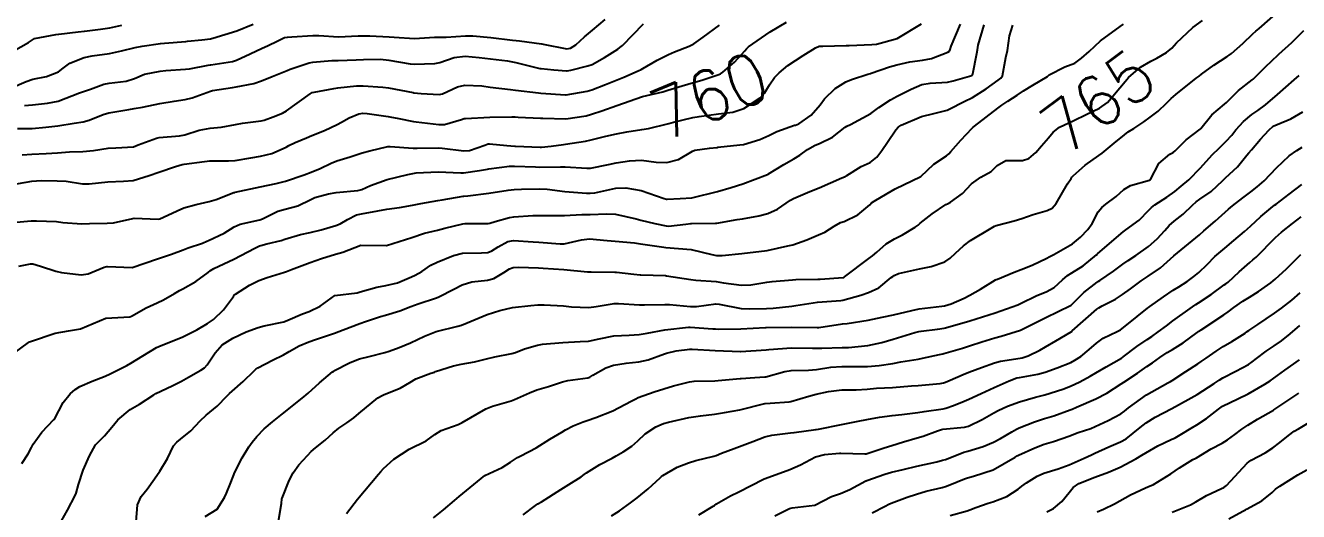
# Model space of a CAD drawing. Header units: metres. Extents: x 318500 to 325275, y 7408834 to 7428799.
# Drawn here: x 322921.5 to 323021.7, y 7421558.9 to 7421597.1 of the extents above; entities that cross this region are included whole.
import ezdxf
from ezdxf.enums import TextEntityAlignment as Align

# ---------------------------------------------------------------- set-up
doc = ezdxf.new("R2010")
doc.units = ezdxf.units.M
doc.header["$MEASUREMENT"] = 0
for name, color, linetype in [('Cotas', 45, 'Continuous'), ('Curvas de Nivel 1m', 11, 'Continuous'), ('Curvas de Nivel 5m', 15, 'Continuous'), ('Vias Primárias', 230, 'Continuous')]:
    doc.layers.add(name, color=color, linetype=linetype)
doc.styles.add('Style-STANDARD', font='STANDARD.shx')

msp = doc.modelspace()

# ---------------------------------------------------------------- linework, layer by layer
at = {"layer": 'Curvas de Nivel 1m', "flags": 128}
for points, elevation in [([(322935.61, 7421558.47), (322936.56, 7421559.04), (322937.15, 7421559.97), (322937.29, 7421560.31), (322937.64, 7421561.15), (322937.97, 7421561.97), (322938.53, 7421563.1), (322939.05, 7421563.95), (322939.31, 7421564.32), (322939.69, 7421564.77), (322940.27, 7421565.37), (322940.92, 7421565.92), (322941.72, 7421566.55), (322943.38, 7421567.9), (322943.58, 7421568.05), (322943.73, 7421568.19), (322944.62, 7421569.01), (322945.65, 7421569.86), (322945.72, 7421569.9), (322945.76, 7421569.93), (322947.03, 7421570.59), (322947.78, 7421570.88), (322948.53, 7421571.07), (322949.78, 7421571.39), (322950.1, 7421571.49), (322950.91, 7421571.79), (322951.79, 7421572.15), (322952.9, 7421572.67), (322953.8, 7421573.04), (322955.52, 7421573.45), (322955.81, 7421573.53), (322956.26, 7421573.72), (322957.82, 7421574.37), (322958.83, 7421574.69), (322959.83, 7421574.92), (322961.26, 7421575.09), (322961.83, 7421575.14), (322962.32, 7421575.15), (322963.83, 7421575.05), (322964.47, 7421574.97), (322965.83, 7421574.92), (322966.42, 7421575), (322967.83, 7421575.23), (322968.17, 7421575.23), (322969.83, 7421575.14), (322970.23, 7421575.14), (322971.83, 7421575.17), (322972.19, 7421575.16), (322973.83, 7421575), (322974.31, 7421575), (322975.84, 7421575.21), (322976.09, 7421575.2), (322977.83, 7421574.86), (322978.45, 7421574.81), (322979.83, 7421574.85), (322980.36, 7421574.88), (322981.83, 7421575.04), (322982.13, 7421575.08), (322983.84, 7421575.36), (322985.69, 7421575.48), (322985.84, 7421575.5), (322987.26, 7421575.9), (322987.85, 7421576.11), (322988.67, 7421576.48), (322989.65, 7421577.28), (322989.77, 7421577.38), (322989.87, 7421577.45), (322990.21, 7421577.61), (322991.88, 7421577.97), (322992.79, 7421578.15), (322993.88, 7421578.51), (322994.3, 7421578.8), (322994.72, 7421579.21), (322995.33, 7421579.77), (322995.9, 7421580.2), (322997.51, 7421581.18), (322997.78, 7421581.32), (322997.92, 7421581.37), (322999.33, 7421581.75), (322999.93, 7421581.94), (323000.82, 7421582.24), (323001.94, 7421582.57), (323002.31, 7421582.75), (323002.64, 7421583.11), (323003.54, 7421584.67), (323003.81, 7421585.09), (323003.87, 7421585.19), (323003.97, 7421585.3), (323004.93, 7421586.14), (323006, 7421586.89), (323006.25, 7421587.07), (323007.2, 7421587.86), (323008.02, 7421588.53), (323008.31, 7421588.75), (323008.75, 7421589.03), (323009.53, 7421589.53), (323010.04, 7421589.9), (323010.67, 7421590.38), (323011.32, 7421591), (323011.69, 7421591.37), (323012.07, 7421591.69), (323013.66, 7421592.97), (323013.89, 7421593.15), (323014.09, 7421593.3), (323015.04, 7421594), (323016.11, 7421594.68), (323016.26, 7421594.78), (323016.45, 7421594.93), (323017.34, 7421595.7), (323018.13, 7421596.47), (323018.36, 7421596.68), (323018.61, 7421596.9), (323020.15, 7421598.24)], 766), ([(322920.09, 7421594.86), (322921.7, 7421595.79), (322922.1, 7421596.04), (322922.19, 7421596.09), (322922.61, 7421596.17), (322923.85, 7421596.41), (322924.1, 7421596.45), (322925.63, 7421596.62), (322926.11, 7421596.68), (322927.39, 7421596.83), (322928.11, 7421596.95), (322929.06, 7421597.15)], 754), ([(322920.33, 7421584.58), (322921.96, 7421584.86), (322922.7, 7421584.92), (322923.96, 7421584.9), (322924.68, 7421584.86), (322925.96, 7421584.67), (322926.49, 7421584.66), (322927.96, 7421584.83), (322929.19, 7421584.86), (322929.96, 7421584.93), (322931.21, 7421585.31), (322931.97, 7421585.57), (322933.29, 7421586.03), (322933.8, 7421586.19), (322933.97, 7421586.22), (322935.56, 7421586.42), (322935.98, 7421586.48), (322937.47, 7421586.48), (322937.98, 7421586.5), (322939.23, 7421586.71), (322939.98, 7421586.84), (322940.88, 7421587.04), (322941.99, 7421587.55), (322942.22, 7421587.69), (322942.7, 7421587.91), (322943.61, 7421588.29), (322944.01, 7421588.46), (322945.03, 7421588.86), (322946.02, 7421589.34), (322946.36, 7421589.52), (322946.96, 7421589.85), (322947.71, 7421590.17), (322948.03, 7421590.22), (322948.39, 7421590.19), (322950.03, 7421589.96), (322950.16, 7421589.94), (322950.86, 7421589.8), (322952.03, 7421589.58), (322952.25, 7421589.55), (322954.02, 7421589.32), (322954.46, 7421589.32), (322955.82, 7421589.73), (322956.03, 7421589.8), (322956.11, 7421589.81), (322958.03, 7421589.9), (322959.78, 7421589.94), (322960.03, 7421589.93), (322960.27, 7421589.91), (322962.03, 7421589.84), (322962.21, 7421589.83), (322964.03, 7421589.78), (322965.62, 7421590.02), (322966.04, 7421590.15), (322966.87, 7421590.41), (322968.04, 7421590.82), (322970.05, 7421591.54), (322971.67, 7421591.91), (322972.06, 7421592.03), (322973.19, 7421592.38), (322974.07, 7421592.64), (322974.73, 7421592.82), (322976.08, 7421593.27), (322976.2, 7421593.33), (322976.38, 7421593.46), (322977.31, 7421594.23), (322978.11, 7421595.13), (322978.25, 7421595.3), (322978.4, 7421595.44), (322980.12, 7421596.62), (322981.41, 7421597.39)], 759), ([(322920.61, 7421571.36), (322921.71, 7421572.18), (322921.79, 7421572.22), (322921.86, 7421572.25), (322923.8, 7421572.92), (322924.86, 7421573.08), (322925.8, 7421573.26), (322927.81, 7421574.1), (322929.68, 7421574.2), (322929.81, 7421574.24), (322930.98, 7421574.9), (322931.83, 7421575.29), (322932.35, 7421575.53), (322933.2, 7421576.03), (322933.6, 7421576.27), (322933.85, 7421576.4), (322934.89, 7421576.97), (322935.87, 7421577.69), (322936.03, 7421577.83), (322936.3, 7421577.99), (322937.88, 7421578.73), (322939.54, 7421579.6), (322939.89, 7421579.78), (322940.01, 7421579.82), (322940.48, 7421579.93), (322941.6, 7421580.21), (322941.9, 7421580.3), (322943.14, 7421580.67), (322943.9, 7421580.82), (322944.75, 7421581.04), (322945.91, 7421581.39), (322946.25, 7421581.52), (322946.83, 7421581.85), (322947.55, 7421582.22), (322947.93, 7421582.31), (322949.21, 7421582.54), (322949.93, 7421582.67), (322950.92, 7421582.81), (322951.94, 7421582.99), (322952.6, 7421583.12), (322953.94, 7421583.35), (322954.29, 7421583.41), (322955.95, 7421583.69), (322955.99, 7421583.69), (322956.3, 7421583.72), (322957.95, 7421583.93), (322959.47, 7421584.17), (322959.96, 7421584.22), (322960.52, 7421584.24), (322961.96, 7421584.26), (322962.55, 7421584.23), (322963.95, 7421584.07), (322965.64, 7421583.92), (322965.95, 7421583.92), (322966.32, 7421583.96), (322967.96, 7421584.31), (322968.76, 7421584.36), (322969.96, 7421584.13), (322971.76, 7421583.52), (322971.95, 7421583.46), (322972.01, 7421583.46), (322973.02, 7421583.5), (322973.95, 7421583.56), (322974.04, 7421583.58), (322975.96, 7421584.07), (322977.03, 7421584.37), (322977.96, 7421584.66), (322979.91, 7421585.41), (322979.95, 7421585.43), (322979.97, 7421585.44), (322981.2, 7421586.18), (322981.99, 7421586.63), (322982.45, 7421586.91), (322983.05, 7421587.37), (322983.65, 7421587.71), (322984.01, 7421587.85), (322985.03, 7421588.33), (322986.03, 7421589.12), (322986.15, 7421589.21), (322986.45, 7421589.32), (322988.04, 7421590.21), (322988.66, 7421590.67), (322989.6, 7421591.28), (322989.89, 7421591.44), (322990.05, 7421591.54), (322991.21, 7421592.12), (322992.07, 7421592.48), (322992.72, 7421592.59), (322994.07, 7421592.67), (322994.53, 7421592.77), (322996, 7421593.2), (322996.05, 7421593.23), (322996.08, 7421593.32), (322996.39, 7421594.91), (322996.43, 7421595.2), (322996.49, 7421595.57), (322996.96, 7421597.19)], 762), ([(322920.84, 7421589.03), (322922.01, 7421589.03), (322923.07, 7421589.11), (322924.01, 7421589.23), (322925.31, 7421589.43), (322926.02, 7421589.54), (322926.48, 7421589.67), (322927.58, 7421590.11), (322928.03, 7421590.24), (322929.61, 7421590.51), (322930.04, 7421590.58), (322930.68, 7421590.71), (322932.04, 7421590.99), (322933.19, 7421591.18), (322934.04, 7421591.3), (322934.61, 7421591.44), (322936.05, 7421591.96), (322936.19, 7421592), (322937.78, 7421592.25), (322938.05, 7421592.29), (322939.45, 7421592.56), (322940.06, 7421592.77), (322940.89, 7421593.11), (322942.07, 7421593.58), (322942.31, 7421593.68), (322942.94, 7421593.91), (322943.8, 7421594.18), (322944.09, 7421594.24), (322945.59, 7421594.37), (322946.09, 7421594.37), (322947.51, 7421594.43), (322948.09, 7421594.46), (322949.43, 7421594.47), (322950.09, 7421594.41), (322951.76, 7421594.11), (322952.08, 7421594.08), (322953.72, 7421594.13), (322954.09, 7421594.21), (322955.23, 7421594.61), (322956.09, 7421594.7), (322957.2, 7421594.61), (322958.09, 7421594.5), (322959.43, 7421594.35), (322960.09, 7421594.22), (322961.98, 7421593.75), (322962.08, 7421593.73), (322963.08, 7421593.64), (322964.08, 7421593.55), (322964.14, 7421593.56), (322964.41, 7421593.62), (322965.75, 7421593.94), (322966.09, 7421594.06), (322967.08, 7421594.6), (322968.11, 7421595.26), (322968.28, 7421595.39), (322968.48, 7421595.56), (322970.13, 7421597.27)], 757), ([(322920.96, 7421578.19), (322921.87, 7421578.37), (322922.06, 7421578.36), (322922.65, 7421578.17), (322923.86, 7421577.78), (322924.32, 7421577.69), (322925.86, 7421577.51), (322926.4, 7421577.58), (322927.68, 7421578.1), (322927.87, 7421578.16), (322927.94, 7421578.16), (322929.87, 7421578.07), (322931.88, 7421578.75), (322932.97, 7421579.12), (322933.88, 7421579.46), (322934.28, 7421579.62), (322935.4, 7421580), (322935.76, 7421580.14), (322935.89, 7421580.19), (322937.11, 7421580.77), (322937.91, 7421581.27), (322938.39, 7421581.49), (322939.92, 7421581.82), (322940.01, 7421581.85), (322940.2, 7421581.94), (322941.35, 7421582.51), (322941.93, 7421582.67), (322942.93, 7421582.92), (322943.94, 7421583.43), (322944.25, 7421583.58), (322945.34, 7421583.87), (322945.95, 7421583.97), (322947.65, 7421584.15), (322947.95, 7421584.22), (322948.64, 7421584.52), (322949.96, 7421585.01), (322951.58, 7421585.4), (322951.97, 7421585.48), (322952.23, 7421585.52), (322953.97, 7421585.62), (322955.76, 7421585.52), (322955.97, 7421585.53), (322957.22, 7421585.71), (322957.86, 7421585.81), (322957.97, 7421585.83), (322959.6, 7421586.06), (322959.98, 7421586.06), (322961.64, 7421585.99), (322961.98, 7421585.98), (322963.6, 7421586.01), (322963.98, 7421586), (322965.69, 7421585.89), (322965.97, 7421585.9), (322967.38, 7421586.18), (322967.98, 7421586.31), (322969.05, 7421586.48), (322969.98, 7421586.52), (322971.14, 7421586.37), (322971.98, 7421586.33), (322972.9, 7421586.59), (322974, 7421587.24), (322974.17, 7421587.31), (322975.33, 7421587.47), (322975.93, 7421587.53), (322976, 7421587.54), (322977.72, 7421587.73), (322978.01, 7421587.77), (322979.29, 7421588.14), (322980.02, 7421588.48), (322980.63, 7421588.79), (322982.03, 7421589.27), (322982.11, 7421589.29), (322982.37, 7421589.38), (322983.34, 7421590.07), (322984.05, 7421590.89), (322984.39, 7421591.35), (322985.23, 7421592.17), (322986.07, 7421592.68), (322986.53, 7421592.87), (322987.8, 7421593.3), (322988.02, 7421593.36), (322988.08, 7421593.38), (322989.5, 7421593.88), (322990.09, 7421594.03), (322991.1, 7421594.26), (322992.1, 7421594.41), (322992.82, 7421594.52), (322994.11, 7421595.02), (322994.23, 7421595.11), (322994.29, 7421595.23), (322994.38, 7421595.5), (322995.09, 7421597.22)], 761), ([(322921.19, 7421562.65), (322921.67, 7421563.4), (322921.94, 7421563.91), (322922.08, 7421564.17), (322922.75, 7421565.11), (322923.71, 7421566.1), (322923.73, 7421566.12), (322923.75, 7421566.15), (322924.43, 7421567.44), (322924.99, 7421568.14), (322925.39, 7421568.48), (322925.74, 7421568.7), (322926.72, 7421569.14), (322927.75, 7421569.53), (322928.14, 7421569.71), (322928.87, 7421570.08), (322929.46, 7421570.37), (322929.77, 7421570.54), (322930.72, 7421571.12), (322931.79, 7421571.77), (322931.97, 7421571.86), (322932.43, 7421572.04), (322933.8, 7421572.6), (322934.97, 7421573.17), (322935.81, 7421573.66), (322936.29, 7421573.99), (322937.07, 7421574.74), (322937.84, 7421575.79), (322937.91, 7421575.89), (322938, 7421575.97), (322939.11, 7421576.69), (322939.86, 7421577.06), (322940.5, 7421577.29), (322941.87, 7421577.7), (322942.03, 7421577.75), (322942.43, 7421577.91), (322943.88, 7421578.46), (322944.79, 7421578.79), (322945.88, 7421579.12), (322946.46, 7421579.28), (322947.89, 7421579.84), (322949.89, 7421579.81), (322951.39, 7421580.29), (322951.9, 7421580.45), (322952.9, 7421580.77), (322953.91, 7421581.02), (322954.5, 7421581.16), (322955.92, 7421581.52), (322956.1, 7421581.55), (322957.92, 7421581.55), (322958.05, 7421581.57), (322958.47, 7421581.69), (322959.6, 7421582.01), (322959.93, 7421582.07), (322961.42, 7421582.17), (322961.93, 7421582.18), (322963.39, 7421582.17), (322963.93, 7421582.16), (322965.29, 7421582.24), (322965.93, 7421582.26), (322967.22, 7421582.29), (322967.93, 7421582.27), (322969.57, 7421581.9), (322969.92, 7421581.8), (322971.02, 7421581.53), (322971.92, 7421581.35), (322972.1, 7421581.34), (322973.47, 7421581.5), (322973.87, 7421581.55), (322973.92, 7421581.55), (322975.82, 7421581.56), (322975.92, 7421581.57), (322977.52, 7421581.85), (322977.93, 7421581.92), (322979.21, 7421582.14), (322979.93, 7421582.33), (322980.68, 7421582.66), (322981.71, 7421583.38), (322981.95, 7421583.52), (322983.25, 7421584.07), (322983.96, 7421584.36), (322985.77, 7421585.14), (322985.97, 7421585.22), (322986.15, 7421585.33), (322987.27, 7421586.02), (322987.99, 7421586.35), (322988.52, 7421586.77), (322988.92, 7421587.29), (322989.36, 7421587.93), (322990.02, 7421588.92), (322990.19, 7421589.12), (322990.44, 7421589.27), (322992.04, 7421589.95), (322992.99, 7421590.19), (322994.04, 7421590.46), (322995.54, 7421591.21), (322995.88, 7421591.37), (322996.05, 7421591.46), (322997.12, 7421592.13), (322998.07, 7421592.82), (322998.27, 7421592.97), (322998.4, 7421593.17), (322998.67, 7421594.6), (322998.8, 7421595.16), (322998.97, 7421596.31), (322999.23, 7421597.16)], 763), ([(322921.22, 7421586.95), (322921.98, 7421587), (322923.1, 7421587.05), (322923.98, 7421587.11), (322924.95, 7421587.19), (322925.99, 7421587.22), (322926.82, 7421587.28), (322927.99, 7421587.47), (322928.58, 7421587.5), (322929.99, 7421587.58), (322930.35, 7421587.72), (322931.22, 7421588.06), (322931.8, 7421588.25), (322932, 7421588.3), (322933.59, 7421588.44), (322934.01, 7421588.52), (322935.14, 7421588.88), (322936.02, 7421589.05), (322936.88, 7421589.12), (322938.02, 7421589.33), (322938.55, 7421589.44), (322940.03, 7421589.62), (322940.28, 7421589.68), (322940.97, 7421589.93), (322941.72, 7421590.23), (322942.03, 7421590.41), (322943.89, 7421591.74), (322944.05, 7421591.84), (322944.2, 7421591.89), (322945.75, 7421592.17), (322946.06, 7421592.22), (322947.53, 7421592.37), (322948.06, 7421592.38), (322949.6, 7421592.28), (322950.06, 7421592.22), (322951.99, 7421591.84), (322952.05, 7421591.83), (322952.63, 7421591.77), (322954.05, 7421591.7), (322954.32, 7421591.76), (322955.5, 7421592.3), (322956.06, 7421592.44), (322957.4, 7421592.37), (322958.06, 7421592.27), (322959.66, 7421592.08), (322960.06, 7421592.04), (322961.88, 7421591.82), (322962.05, 7421591.81), (322964.01, 7421591.66), (322964.05, 7421591.66), (322965.7, 7421591.96), (322966.06, 7421592.06), (322967.16, 7421592.49), (322968.07, 7421592.84), (322968.59, 7421593.05), (322969.73, 7421593.55), (322969.95, 7421593.67), (322970.08, 7421593.75), (322971.21, 7421594.41), (322972.1, 7421594.84), (322972.58, 7421595.04), (322973.74, 7421595.5), (322974.11, 7421595.69), (322974.84, 7421596.2), (322976.13, 7421597.16)], 758), ([(322921.39, 7421590.83), (322922.03, 7421590.88), (322923.2, 7421591), (322924.04, 7421591.17), (322925.73, 7421591.82), (322926.05, 7421591.94), (322926.58, 7421592.12), (322927.65, 7421592.51), (322928.06, 7421592.58), (322929.41, 7421592.74), (322930.06, 7421592.96), (322930.85, 7421593.29), (322932.07, 7421593.54), (322932.53, 7421593.59), (322934.07, 7421593.68), (322934.38, 7421593.72), (322935.86, 7421594), (322936.05, 7421594.04), (322936.08, 7421594.04), (322937.77, 7421594.29), (322938.09, 7421594.39), (322939.16, 7421594.89), (322940.1, 7421595.33), (322940.52, 7421595.52), (322941.34, 7421595.93), (322941.87, 7421596.17), (322942.11, 7421596.22), (322942.44, 7421596.24), (322944.11, 7421596.35), (322944.57, 7421596.34), (322946.11, 7421596.24), (322947.66, 7421596.3), (322948.11, 7421596.32), (322948.58, 7421596.3), (322950.11, 7421596.23), (322950.51, 7421596.2), (322952.11, 7421596.09), (322953.67, 7421596.2), (322954.11, 7421596.22), (322954.59, 7421596.22), (322956.12, 7421596.3), (322956.69, 7421596.3), (322958.11, 7421596.17), (322959.83, 7421595.96), (322960.11, 7421595.94), (322960.37, 7421595.93), (322962.11, 7421595.68), (322962.13, 7421595.67), (322962.24, 7421595.65), (322964.11, 7421595.3), (322964.39, 7421595.34), (322964.82, 7421595.61), (322965.49, 7421596.23), (322966.12, 7421596.75), (322967.11, 7421597.59)], 756), ([(322924.3, 7421558.14), (322924.78, 7421558.97), (322925.38, 7421560.13), (322925.45, 7421560.32), (322925.64, 7421561), (322926.02, 7421562.12), (322926.52, 7421563.26), (322926.99, 7421564.11), (322927.32, 7421564.47), (322927.69, 7421564.82), (322928.28, 7421565.51), (322928.74, 7421566.08), (322929.72, 7421566.9), (322930.46, 7421567.32), (322931.57, 7421568.05), (322931.67, 7421568.11), (322931.73, 7421568.15), (322933.01, 7421568.76), (322933.75, 7421569.13), (322934.31, 7421569.45), (322935.29, 7421570), (322935.57, 7421570.19), (322935.77, 7421570.42), (322936.41, 7421571.36), (322936.97, 7421571.98), (322937.8, 7421572.52), (322938.86, 7421573.01), (322939.8, 7421573.36), (322940.26, 7421573.49), (322941.81, 7421573.81), (322942.12, 7421573.92), (322943.28, 7421574.43), (322943.82, 7421574.6), (322944.68, 7421575.03), (322945.84, 7421575.86), (322947.6, 7421576.08), (322947.84, 7421576.15), (322949.13, 7421576.54), (322949.85, 7421576.65), (322950.77, 7421576.88), (322951.86, 7421577.33), (322952.17, 7421577.47), (322952.69, 7421577.77), (322953.39, 7421578.25), (322953.88, 7421578.5), (322955.17, 7421579.03), (322955.88, 7421579.2), (322957.39, 7421579.22), (322957.89, 7421579.26), (322958.2, 7421579.38), (322958.7, 7421579.69), (322959.46, 7421580.12), (322959.9, 7421580.2), (322961.46, 7421580.09), (322961.9, 7421580.06), (322963.59, 7421579.93), (322963.89, 7421579.95), (322965.25, 7421580.26), (322965.9, 7421580.32), (322967.29, 7421580.19), (322967.9, 7421580.14), (322969.43, 7421580.02), (322969.9, 7421579.95), (322971.74, 7421579.68), (322971.89, 7421579.66), (322973.89, 7421579.49), (322975.52, 7421579.09), (322975.89, 7421579.03), (322976.33, 7421579.01), (322977.89, 7421579.17), (322979.89, 7421579.41), (322981.51, 7421579.77), (322981.9, 7421579.86), (322983.01, 7421580.26), (322983.91, 7421580.66), (322984.41, 7421580.86), (322985.15, 7421581.34), (322985.64, 7421581.61), (322985.93, 7421581.71), (322987.03, 7421582.21), (322987.95, 7421583.01), (322988.09, 7421583.16), (322988.31, 7421583.3), (322989.33, 7421583.91), (322989.96, 7421584.28), (322991.97, 7421585.25), (322993.01, 7421586.21), (322993.99, 7421586.87), (322994.18, 7421587.03), (322994.35, 7421587.22), (322995.13, 7421588.09), (322996.03, 7421589.04), (322996.11, 7421589.12), (322996.21, 7421589.2), (322998.04, 7421590.61), (322998.36, 7421590.85), (322998.82, 7421591.16), (322999.57, 7421591.64), (323000.06, 7421591.98), (323000.79, 7421592.42), (323001.95, 7421593.12), (323002.02, 7421593.18), (323002.08, 7421593.25), (323003.33, 7421593.86), (323004.1, 7421594.17), (323004.64, 7421594.55), (323005.24, 7421595.08), (323005.68, 7421595.51), (323006.12, 7421595.93), (323007.67, 7421597.05), (323007.95, 7421597.22)], 764), ([(322941.4, 7421558.11), (322941.62, 7421559.51), (322941.67, 7421559.87), (322941.68, 7421559.91), (322942.23, 7421561.32), (322942.54, 7421561.9), (322943.01, 7421562.54), (322943.67, 7421563.28), (322943.98, 7421563.59), (322944.32, 7421563.88), (322945.07, 7421564.49), (322945.7, 7421565.05), (322946.14, 7421565.42), (322946.78, 7421565.85), (322947.32, 7421566.24), (322947.72, 7421566.58), (322949.23, 7421567.82), (322949.55, 7421568), (322949.73, 7421568.07), (322950.97, 7421568.57), (322951.75, 7421569.03), (322952.22, 7421569.31), (322953.39, 7421569.76), (322953.67, 7421569.85), (322953.76, 7421569.88), (322955.17, 7421570.33), (322955.77, 7421570.46), (322956.84, 7421570.64), (322957.78, 7421570.89), (322958.44, 7421571.04), (322959.78, 7421571.3), (322960.07, 7421571.39), (322960.76, 7421571.67), (322961.79, 7421571.97), (322962.19, 7421572.04), (322963.8, 7421572.17), (322965.16, 7421572.24), (322965.8, 7421572.28), (322966.66, 7421572.45), (322967.8, 7421572.7), (322969.01, 7421572.76), (322969.8, 7421572.81), (322970.42, 7421572.91), (322971.81, 7421573.16), (322973.69, 7421573.37), (322973.81, 7421573.37), (322975.6, 7421573.25), (322975.81, 7421573.24), (322976.03, 7421573.23), (322977.81, 7421573.24), (322979.75, 7421573.35), (322979.81, 7421573.35), (322981.81, 7421573.38), (322983.81, 7421573.35), (322983.94, 7421573.36), (322985.81, 7421573.63), (322986.17, 7421573.67), (322987.82, 7421573.92), (322988.94, 7421574.17), (322989.83, 7421574.36), (322991.27, 7421574.7), (322991.84, 7421574.81), (322993.64, 7421575.02), (322993.84, 7421575.05), (322994.38, 7421575.21), (322995.4, 7421575.65), (322995.85, 7421575.89), (322996.67, 7421576.37), (322997.87, 7421577.11), (322997.91, 7421577.13), (322998.02, 7421577.17), (322999.33, 7421577.7), (322999.88, 7421577.91), (323000.75, 7421578.27), (323001.9, 7421578.82), (323002.09, 7421578.92), (323002.46, 7421579.11), (323003.91, 7421579.93), (323004.54, 7421580.46), (323005.13, 7421581.08), (323005.46, 7421581.54), (323005.94, 7421582.45), (323006.22, 7421582.79), (323006.54, 7421583.06), (323007.35, 7421583.66), (323007.97, 7421584.21), (323008.48, 7421584.52), (323009.98, 7421584.95), (323010.02, 7421584.97), (323010.06, 7421585.01), (323010.73, 7421586.27), (323011.58, 7421586.99), (323011.85, 7421587.14), (323012, 7421587.27), (323012.87, 7421588.13), (323013.98, 7421588.96), (323014.01, 7421588.98), (323014.03, 7421589.01), (323014.9, 7421590.1), (323015.9, 7421590.93), (323016.06, 7421591.07), (323017, 7421592), (323018.08, 7421592.86), (323018.14, 7421592.91), (323019.11, 7421593.88), (323020.11, 7421594.82), (323020.14, 7421594.85), (323020.18, 7421594.88), (323021.2, 7421595.79), (323022.14, 7421596.73)], 767), ([(322946.74, 7421558.72), (322947.63, 7421559.83), (322949.28, 7421561.82), (322949.45, 7421562.02), (322949.66, 7421562.26), (322950.49, 7421562.98), (322951.68, 7421563.78), (322953.02, 7421564.44), (322953.7, 7421564.94), (322954.2, 7421565.25), (322955.54, 7421565.73), (322955.71, 7421565.79), (322955.86, 7421565.87), (322957.72, 7421566.94), (322958.25, 7421567.17), (322959.73, 7421567.58), (322959.98, 7421567.68), (322961.17, 7421568.22), (322961.74, 7421568.44), (322962.67, 7421568.72), (322963.75, 7421569.08), (322964.18, 7421569.19), (322965.76, 7421569.39), (322965.92, 7421569.44), (322966.16, 7421569.59), (322967.18, 7421570.17), (322967.77, 7421570.39), (322968.78, 7421570.55), (322969.78, 7421570.65), (322970.51, 7421570.81), (322971.79, 7421571.29), (322971.96, 7421571.34), (322972.72, 7421571.51), (322973.79, 7421571.66), (322973.97, 7421571.66), (322975.79, 7421571.54), (322977.77, 7421571.46), (322977.79, 7421571.46), (322977.81, 7421571.46), (322979.79, 7421571.6), (322980, 7421571.62), (322981.79, 7421571.76), (322983.44, 7421571.72), (322983.79, 7421571.72), (322984.17, 7421571.73), (322985.79, 7421571.78), (322986.27, 7421571.79), (322987.8, 7421571.93), (322988.92, 7421572.17), (322989.8, 7421572.43), (322991.51, 7421572.95), (322991.82, 7421573.03), (322992, 7421573.06), (322993.28, 7421573.23), (322993.82, 7421573.3), (322993.92, 7421573.32), (322995.83, 7421573.88), (322996.83, 7421574.18), (322997.83, 7421574.5), (322999.61, 7421575.14), (322999.77, 7421575.21), (322999.84, 7421575.25), (323001.11, 7421575.87), (323001.86, 7421576.17), (323002.47, 7421576.5), (323003.14, 7421577.1), (323003.53, 7421577.44), (323003.88, 7421577.66), (323004.75, 7421578.21), (323005.82, 7421579.07), (323005.86, 7421579.11), (323005.9, 7421579.15), (323006.66, 7421579.81), (323007.92, 7421580.89), (323008.12, 7421581.04), (323009.16, 7421581.8), (323009.94, 7421582.58), (323010.15, 7421582.81), (323010.4, 7421583.01), (323011.34, 7421583.62), (323011.97, 7421584.07), (323012.48, 7421584.47), (323013.08, 7421584.97), (323013.99, 7421585.92), (323014.92, 7421586.95), (323015.47, 7421587.48), (323016.02, 7421588.01), (323016.46, 7421588.49), (323016.79, 7421588.92), (323017.38, 7421589.58), (323018.05, 7421590.11), (323018.52, 7421590.44), (323019.13, 7421590.89), (323020.07, 7421591.7), (323021.38, 7421592.86), (323021.76, 7421593.18)], 768), ([(322953.61, 7421558.36), (322954.38, 7421558.99), (322955.25, 7421559.74), (322955.63, 7421560.06), (322957.65, 7421561.7), (322959, 7421562.34), (322959.67, 7421562.75), (322960.23, 7421563.11), (322961.29, 7421563.66), (322961.54, 7421563.79), (322961.68, 7421563.88), (322962.77, 7421564.56), (322963.7, 7421565.12), (322964.01, 7421565.31), (322964.6, 7421565.61), (322965.39, 7421565.93), (322965.71, 7421566.04), (322966.39, 7421566.26), (322967.72, 7421566.79), (322969.17, 7421567.55), (322969.53, 7421567.75), (322969.73, 7421567.84), (322970.99, 7421568.28), (322971.75, 7421568.53), (322972.49, 7421568.77), (322973.75, 7421569.07), (322974.12, 7421569.12), (322975.76, 7421569.16), (322976.03, 7421569.18), (322977.76, 7421569.35), (322977.84, 7421569.35), (322978.9, 7421569.42), (322979.7, 7421569.47), (322979.76, 7421569.48), (322981.26, 7421569.89), (322981.77, 7421569.97), (322983.13, 7421570), (322983.77, 7421570.05), (322984.89, 7421570.23), (322985.77, 7421570.29), (322986.81, 7421570.27), (322987.77, 7421570.28), (322988.71, 7421570.35), (322989.78, 7421570.53), (322990.41, 7421570.64), (322991.78, 7421570.87), (322992.1, 7421570.93), (322993.44, 7421571.23), (322993.72, 7421571.29), (322993.79, 7421571.3), (322995.27, 7421571.73), (322995.8, 7421571.9), (322996.77, 7421572.22), (322997.81, 7421572.53), (322998.31, 7421572.67), (322999.82, 7421573.14), (323001.15, 7421573.81), (323001.83, 7421574.14), (323003.76, 7421575.09), (323003.81, 7421575.12), (323003.84, 7421575.15), (323004.81, 7421576.12), (323005.87, 7421576.93), (323005.95, 7421576.98), (323006.07, 7421577.06), (323007.14, 7421577.79), (323007.89, 7421578.33), (323008.31, 7421578.62), (323008.91, 7421579.02), (323009.91, 7421579.72), (323010.6, 7421580.32), (323011.19, 7421581), (323011.53, 7421581.39), (323011.93, 7421581.72), (323012.64, 7421582.27), (323013.36, 7421582.97), (323013.67, 7421583.25), (323013.96, 7421583.45), (323014.84, 7421584.07), (323015.77, 7421584.93), (323015.98, 7421585.13), (323016.91, 7421586.01), (323017.66, 7421586.91), (323017.81, 7421587.11), (323018.01, 7421587.35), (323018.74, 7421588.18), (323019.38, 7421588.89), (323019.73, 7421589.19), (323020.04, 7421589.34), (323021.12, 7421589.79), (323022.05, 7421590.33)], 769), ([(322967.61, 7421558.54), (322968.26, 7421558.92), (322969.12, 7421559.55), (322969.63, 7421559.94), (322970.52, 7421560.66), (322971.45, 7421561.52), (322971.55, 7421561.62), (322971.65, 7421561.69), (322972.8, 7421562.36), (322973.67, 7421562.71), (322974.27, 7421562.88), (322975.68, 7421563.22), (322975.86, 7421563.28), (322976.29, 7421563.45), (322977.29, 7421563.84), (322977.69, 7421563.98), (322978.75, 7421564.37), (322979.7, 7421564.74), (322980.24, 7421564.87), (322981.71, 7421565.05), (322982, 7421565.09), (322983.71, 7421565.32), (322983.74, 7421565.32), (322983.93, 7421565.36), (322985.72, 7421565.73), (322987.04, 7421565.99), (322987.72, 7421566.12), (322988.73, 7421566.29), (322989.73, 7421566.42), (322990.49, 7421566.51), (322991.73, 7421566.66), (322992.23, 7421566.74), (322993.74, 7421566.96), (322993.95, 7421567), (322994.54, 7421567.21), (322995.39, 7421567.56), (322995.75, 7421567.71), (322996.72, 7421568.16), (322997.75, 7421568.64), (322998.94, 7421569.15), (322999.53, 7421569.38), (322999.76, 7421569.43), (323001.2, 7421569.69), (323001.77, 7421569.84), (323002.71, 7421570.17), (323003.78, 7421570.61), (323004.1, 7421570.77), (323004.57, 7421571.08), (323005.24, 7421571.62), (323005.81, 7421572.13), (323006.35, 7421572.52), (323007.44, 7421573.04), (323007.7, 7421573.17), (323007.82, 7421573.25), (323009.02, 7421574.21), (323009.84, 7421574.88), (323009.91, 7421574.94), (323010.01, 7421575.01), (323011.09, 7421575.76), (323011.86, 7421576.28), (323012.29, 7421576.56), (323012.94, 7421576.97), (323013.48, 7421577.36), (323013.88, 7421577.69), (323014.52, 7421578.32), (323015.14, 7421578.94), (323015.91, 7421579.61), (323016.64, 7421580.19), (323017.47, 7421580.91), (323017.7, 7421581.13), (323017.93, 7421581.34), (323018.75, 7421582.09), (323019.7, 7421582.88), (323019.84, 7421582.99), (323019.95, 7421583.07), (323020.99, 7421583.84), (323021.98, 7421584.6)], 771), ([(322974.5, 7421558.6), (322975.63, 7421559.29), (322975.73, 7421559.35), (322975.88, 7421559.46), (322976.99, 7421560.1), (322977.64, 7421560.42), (322979.59, 7421561.41), (322979.63, 7421561.43), (322979.65, 7421561.44), (322979.71, 7421561.47), (322981.67, 7421562.17), (322982.51, 7421562.53), (322983.68, 7421563.17), (322984.38, 7421563.35), (322985.57, 7421563.45), (322985.68, 7421563.45), (322987.58, 7421563.4), (322987.68, 7421563.42), (322989.1, 7421563.87), (322989.69, 7421564.07), (322990.61, 7421564.35), (322991.7, 7421564.66), (322992.15, 7421564.8), (322993.28, 7421565.23), (322993.6, 7421565.33), (322993.71, 7421565.34), (322995.41, 7421565.51), (322995.72, 7421565.58), (322996.81, 7421566.1), (322997.73, 7421566.63), (322998.07, 7421566.83), (322998.8, 7421567.15), (322999.74, 7421567.5), (323001.02, 7421567.86), (323001.75, 7421568.05), (323003.15, 7421568.5), (323003.76, 7421568.73), (323004.49, 7421569.08), (323005.31, 7421569.52), (323005.77, 7421569.79), (323006.58, 7421570.25), (323007.79, 7421570.94), (323007.85, 7421570.98), (323007.92, 7421571.04), (323008.98, 7421571.85), (323009.81, 7421572.42), (323010.17, 7421572.65), (323010.68, 7421573), (323011.33, 7421573.49), (323011.83, 7421573.87), (323013.36, 7421574.97), (323013.64, 7421575.17), (323013.85, 7421575.3), (323014.84, 7421575.96), (323015.87, 7421576.7), (323016, 7421576.79), (323016.17, 7421576.93), (323017.06, 7421577.74), (323017.89, 7421578.48), (323018.13, 7421578.68), (323018.38, 7421578.9), (323019.92, 7421580.44), (323020.38, 7421580.87), (323021.24, 7421581.55), (323021.94, 7421582.07)], 772), ([(322980.47, 7421558.54), (322981.63, 7421559.11), (322981.84, 7421559.16), (322983.63, 7421559.36), (322984.95, 7421560.04), (322985.64, 7421560.29), (322986.38, 7421560.59), (322987.66, 7421561.27), (322987.68, 7421561.28), (322987.72, 7421561.3), (322989.14, 7421561.81), (322989.67, 7421561.96), (322990.59, 7421562.18), (322991.67, 7421562.44), (322993.24, 7421562.79), (322993.68, 7421562.9), (322993.92, 7421562.97), (322994.53, 7421563.21), (322995.36, 7421563.53), (322995.69, 7421563.62), (322996.9, 7421563.98), (322997.7, 7421564.32), (322998.25, 7421564.62), (322999.15, 7421565.15), (322999.5, 7421565.35), (322999.71, 7421565.46), (323000.92, 7421565.93), (323001.73, 7421566.18), (323002.45, 7421566.39), (323003.74, 7421566.86), (323003.9, 7421566.93), (323004.25, 7421567.08), (323005.75, 7421567.74), (323006.62, 7421568.19), (323007.76, 7421568.91), (323007.96, 7421569.04), (323009.03, 7421569.76), (323009.78, 7421570.28), (323010.21, 7421570.58), (323010.81, 7421570.99), (323011.39, 7421571.39), (323011.8, 7421571.62), (323012.64, 7421572.14), (323013.73, 7421572.96), (323013.82, 7421573.03), (323014.05, 7421573.18), (323015.83, 7421574.36), (323016.18, 7421574.59), (323016.63, 7421574.92), (323017.34, 7421575.42), (323017.85, 7421575.75), (323018.57, 7421576.19), (323019.55, 7421576.88), (323019.73, 7421577.03), (323019.87, 7421577.15), (323020.77, 7421577.98), (323021.65, 7421578.85), (323021.9, 7421579.11)], 773), ([(322988.15, 7421558.76), (322989.18, 7421559.28), (322989.47, 7421559.44), (322989.63, 7421559.52), (322990.91, 7421559.99), (322991.64, 7421560.24), (322992.41, 7421560.47), (322993.65, 7421560.77), (322994, 7421560.87), (322994.84, 7421561.21), (322995.42, 7421561.44), (322995.66, 7421561.53), (322996.12, 7421561.65), (322997.67, 7421562.15), (322999.41, 7421563.14), (322999.57, 7421563.25), (322999.68, 7421563.31), (323000.95, 7421563.87), (323001.7, 7421564.16), (323002.42, 7421564.39), (323003.71, 7421564.83), (323003.89, 7421564.91), (323004.38, 7421565.08), (323005.37, 7421565.41), (323005.72, 7421565.55), (323006.74, 7421566.04), (323007.73, 7421566.56), (323008.01, 7421566.76), (323008.33, 7421567.03), (323009.75, 7421568.05), (323011.43, 7421568.99), (323011.64, 7421569.1), (323011.76, 7421569.18), (323012.85, 7421569.89), (323013.78, 7421570.49), (323014.06, 7421570.68), (323014.45, 7421570.95), (323015.24, 7421571.5), (323015.8, 7421571.86), (323016.47, 7421572.26), (323017.51, 7421572.91), (323017.69, 7421573.04), (323017.82, 7421573.12), (323018.51, 7421573.59), (323019.84, 7421574.48), (323020.38, 7421574.87), (323021.2, 7421575.51), (323021.86, 7421576.08)], 774), ([(323001.9, 7421558.84), (323002.42, 7421559.11), (323003.09, 7421559.65), (323003.65, 7421560.36), (323003.97, 7421560.77), (323004.43, 7421561.08), (323005.67, 7421561.56), (323006.76, 7421561.96), (323007.67, 7421562.37), (323008.91, 7421563.02), (323009.39, 7421563.31), (323009.69, 7421563.5), (323010.64, 7421564.05), (323011.7, 7421564.54), (323012, 7421564.68), (323012.54, 7421564.97), (323013.26, 7421565.42), (323013.72, 7421565.69), (323014.48, 7421566.19), (323015.42, 7421566.93), (323015.74, 7421567.15), (323016.94, 7421567.73), (323017.75, 7421568.12), (323019.08, 7421568.89), (323019.48, 7421569.16), (323019.77, 7421569.37), (323020.64, 7421570), (323021.79, 7421570.8)], 776), ([(323005.86, 7421558.83), (323006.36, 7421559.05), (323007.22, 7421559.46), (323007.64, 7421559.7), (323008.5, 7421560.18), (323009.66, 7421560.73), (323009.86, 7421560.81), (323010.3, 7421561), (323011.67, 7421561.83), (323012.34, 7421562.31), (323013.39, 7421562.96), (323013.59, 7421563.05), (323013.68, 7421563.09), (323014.84, 7421563.8), (323015.7, 7421564.26), (323016.12, 7421564.5), (323016.7, 7421564.92), (323017.27, 7421565.35), (323017.72, 7421565.66), (323018.49, 7421566.13), (323019.74, 7421566.85), (323019.76, 7421566.86), (323019.78, 7421566.88), (323021.75, 7421568.19)], 777), ([(323011.78, 7421558.82), (323012.17, 7421558.97), (323013.21, 7421559.39), (323013.64, 7421559.63), (323014.47, 7421560.13), (323015.66, 7421560.67), (323015.83, 7421560.75), (323016.06, 7421560.92), (323017.68, 7421562.67), (323017.8, 7421562.78), (323018, 7421562.9), (323019.1, 7421563.48), (323019.69, 7421563.88), (323020.26, 7421564.31), (323020.93, 7421564.86), (323021.39, 7421565.18), (323021.72, 7421565.37), (323022.64, 7421565.93)], 778), ([(323016.24, 7421558.3), (323017.34, 7421558.9), (323017.54, 7421559), (323017.63, 7421559.04), (323018.83, 7421559.7), (323019.65, 7421560.36), (323019.92, 7421560.62), (323020.25, 7421560.87), (323021.67, 7421561.76), (323022.38, 7421562.14)], 779)]:
    msp.add_lwpolyline(points, dxfattribs=dict(at, elevation=elevation))
at = {"layer": 'Curvas de Nivel 5m', "flags": 128}
for points, elevation in [([(322920.37, 7421592.21), (322921.53, 7421592.71), (322922.06, 7421592.91), (322923.13, 7421593.11), (322924.07, 7421593.47), (322924.45, 7421593.78), (322924.96, 7421594.15), (322926.08, 7421594.62), (322926.72, 7421594.75), (322928.09, 7421594.93), (322929.04, 7421595.14), (322930.1, 7421595.4), (322930.67, 7421595.5), (322932.1, 7421595.71), (322932.41, 7421595.74), (322934.11, 7421595.87), (322934.24, 7421595.88), (322935.37, 7421596.01), (322936.04, 7421596.07), (322936.11, 7421596.09), (322936.23, 7421596.12), (322938.12, 7421596.71), (322939.4, 7421597.22)], 755), ([(322920.48, 7421581.63), (322921.91, 7421581.75), (322922.33, 7421581.76), (322923.91, 7421581.69), (322924.42, 7421581.63), (322925.91, 7421581.51), (322926.51, 7421581.53), (322927.91, 7421581.56), (322928.41, 7421581.59), (322929.92, 7421581.94), (322930.04, 7421581.95), (322931.92, 7421581.89), (322932.06, 7421581.91), (322932.35, 7421582.04), (322933.41, 7421582.55), (322933.93, 7421582.76), (322934.92, 7421583.03), (322935.94, 7421583.26), (322936.49, 7421583.44), (322937.89, 7421583.97), (322937.95, 7421583.99), (322937.98, 7421584), (322939.95, 7421584.42), (322941.2, 7421584.68), (322941.96, 7421584.86), (322943.43, 7421585.36), (322943.97, 7421585.57), (322944.68, 7421585.88), (322945.55, 7421586.29), (322945.98, 7421586.46), (322947.03, 7421586.8), (322947.99, 7421587.1), (322948.58, 7421587.25), (322950, 7421587.59), (322950.2, 7421587.6), (322952, 7421587.47), (322952.31, 7421587.46), (322954, 7421587.5), (322954.28, 7421587.47), (322955.99, 7421587.25), (322956.43, 7421587.29), (322957.64, 7421587.71), (322957.9, 7421587.81), (322958, 7421587.82), (322959.39, 7421587.69), (322960, 7421587.63), (322960.05, 7421587.63), (322962, 7421587.54), (322962.1, 7421587.55), (322962.86, 7421587.64), (322963.85, 7421587.77), (322964, 7421587.79), (322965.58, 7421588.03), (322966.01, 7421588.13), (322967.17, 7421588.42), (322968.02, 7421588.61), (322968.82, 7421588.76), (322970.02, 7421588.95), (322970.54, 7421589.02), (322972.03, 7421589.38), (322972.14, 7421589.41), (322972.5, 7421589.51), (322974.03, 7421589.88), (322974.52, 7421589.97), (322976.04, 7421590.16), (322977.18, 7421590.31), (322978.04, 7421590.58), (322979.33, 7421591.42), (322979.67, 7421591.8), (322980.07, 7421592.46), (322980.45, 7421593.02), (322980.81, 7421593.4), (322981.51, 7421593.97), (322982.1, 7421594.38), (322982.71, 7421594.77), (322983.69, 7421595.36), (322983.98, 7421595.49), (322984.11, 7421595.51), (322984.26, 7421595.51), (322986.11, 7421595.55), (322986.34, 7421595.55), (322988.11, 7421595.63), (322988.48, 7421595.66), (322990.12, 7421596.11), (322992.03, 7421597.25)], 760), ([(322930.18, 7421558.06), (322930.28, 7421559.4), (322930.57, 7421560.06), (322931.06, 7421560.63), (322931.64, 7421561.44), (322932.04, 7421562.04), (322932.65, 7421563.05), (322933.14, 7421564.03), (322933.38, 7421564.33), (322933.69, 7421564.57), (322934.49, 7421565.22), (322935.22, 7421566), (322935.71, 7421566.44), (322936.56, 7421567.15), (322937.35, 7421567.97), (322937.54, 7421568.16), (322937.74, 7421568.33), (322938.62, 7421569.09), (322939.48, 7421569.94), (322939.62, 7421570.08), (322939.76, 7421570.18), (322940.93, 7421570.77), (322941.78, 7421571.21), (322942.23, 7421571.47), (322943.02, 7421571.9), (322943.79, 7421572.22), (322944.32, 7421572.41), (322945.8, 7421572.92), (322946.5, 7421573.16), (322947.81, 7421573.67), (322948.25, 7421573.83), (322949.42, 7421574.21), (322949.82, 7421574.32), (322950.94, 7421574.67), (322951.83, 7421575), (322952.39, 7421575.21), (322953.84, 7421575.68), (322954.03, 7421575.76), (322955.21, 7421576.38), (322955.85, 7421576.71), (322956.63, 7421576.94), (322957.86, 7421577.08), (322958.35, 7421577.21), (322959.13, 7421577.69), (322959.59, 7421577.97), (322959.87, 7421578.08), (322960.3, 7421578.1), (322961.87, 7421578.04), (322962.25, 7421578.02), (322963.87, 7421577.91), (322965.73, 7421577.74), (322965.87, 7421577.73), (322966.01, 7421577.73), (322967.87, 7421577.71), (322968.01, 7421577.71), (322969.38, 7421577.55), (322969.87, 7421577.49), (322969.92, 7421577.49), (322971.87, 7421577.45), (322971.95, 7421577.43), (322973.86, 7421577.12), (322974.26, 7421577.09), (322975.86, 7421576.97), (322976.43, 7421576.88), (322977.86, 7421576.68), (322978.59, 7421576.7), (322979.86, 7421576.92), (322980.28, 7421576.98), (322981.87, 7421577.1), (322982.13, 7421577.12), (322983.87, 7421577.16), (322984.05, 7421577.17), (322985.87, 7421577.28), (322985.91, 7421577.29), (322985.97, 7421577.33), (322987.88, 7421578.78), (322988.18, 7421579), (322988.52, 7421579.29), (322989.25, 7421579.93), (322989.91, 7421580.32), (322990.54, 7421580.64), (322991.54, 7421581.26), (322991.76, 7421581.42), (322991.92, 7421581.57), (322992.86, 7421582.31), (322993.95, 7421583.03), (322994.07, 7421583.1), (322994.32, 7421583.22), (322995.27, 7421583.89), (322995.96, 7421584.66), (322996.71, 7421585.19), (322997.52, 7421585.64), (322997.98, 7421586.11), (322998.66, 7421586.49), (322999.99, 7421586.49), (323000.49, 7421586.65), (323001.04, 7421587.13), (323001.48, 7421587.66), (323002.02, 7421588.29), (323002.4, 7421588.74), (323002.9, 7421589.11), (323004.04, 7421589.65), (323005.01, 7421590.12), (323006.05, 7421590.63), (323006.68, 7421591.06), (323008.08, 7421592.72), (323008.34, 7421593.04), (323009.28, 7421593.84), (323010.1, 7421594.31), (323010.56, 7421594.55), (323011.32, 7421595), (323011.75, 7421595.35), (323012.12, 7421595.76), (323013.4, 7421596.97), (323014.15, 7421597.51)], 765), ([(322960.67, 7421558.61), (322961.63, 7421559.34), (322961.82, 7421559.46), (322962.1, 7421559.64), (322963.64, 7421560.6), (322964.27, 7421560.99), (322965.22, 7421561.6), (322965.48, 7421561.78), (322965.65, 7421561.9), (322966.69, 7421562.56), (322967.67, 7421563.08), (322967.99, 7421563.25), (322968.55, 7421563.56), (322969.23, 7421564.01), (322969.69, 7421564.43), (322970.27, 7421564.97), (322971.12, 7421565.53), (322971.52, 7421565.71), (322971.71, 7421565.79), (322972.11, 7421565.91), (322973.72, 7421566.27), (322974.64, 7421566.4), (322975.72, 7421566.54), (322976.52, 7421566.65), (322977.72, 7421566.86), (322979.69, 7421567.37), (322979.73, 7421567.38), (322980.12, 7421567.4), (322981.62, 7421567.5), (322981.73, 7421567.52), (322983.15, 7421567.95), (322983.74, 7421568.1), (322984.72, 7421568.32), (322985.75, 7421568.44), (322986.88, 7421568.45), (322987.75, 7421568.51), (322988.48, 7421568.57), (322989.75, 7421568.64), (322991.25, 7421568.76), (322991.76, 7421568.8), (322993.49, 7421568.95), (322993.76, 7421569), (322993.92, 7421569.06), (322994.29, 7421569.21), (322995.32, 7421569.65), (322995.77, 7421569.83), (322996.76, 7421570.2), (322997.78, 7421570.57), (322998.26, 7421570.69), (322999.79, 7421570.93), (322999.96, 7421570.97), (323000.42, 7421571.13), (323001.34, 7421571.58), (323001.8, 7421571.83), (323002.61, 7421572.3), (323003.82, 7421573.02), (323003.86, 7421573.05), (323003.9, 7421573.09), (323005.84, 7421574.8), (323005.99, 7421574.91), (323006.27, 7421575.06), (323007.3, 7421575.59), (323007.85, 7421575.94), (323008.49, 7421576.4), (323009.33, 7421577.02), (323009.64, 7421577.24), (323009.88, 7421577.39), (323010.84, 7421578.05), (323011.9, 7421578.99), (323013.92, 7421580.66), (323014.26, 7421580.95), (323015.15, 7421581.72), (323015.94, 7421582.42), (323016.21, 7421582.66), (323016.52, 7421582.92), (323017.33, 7421583.55), (323017.97, 7421584.04), (323018.46, 7421584.42), (323019.01, 7421584.89), (323019.99, 7421585.92), (323020.98, 7421586.87), (323021.58, 7421587.28), (323022.01, 7421587.55)], 770), ([(322994.28, 7421558.55), (322995.63, 7421558.91), (322995.84, 7421558.99), (322996.32, 7421559.19), (322997.28, 7421559.53), (322997.64, 7421559.63), (322998.75, 7421560.05), (322999.65, 7421560.64), (322999.93, 7421560.86), (323000.3, 7421561.13), (323001.14, 7421561.65), (323001.67, 7421561.88), (323002.8, 7421562.23), (323003.67, 7421562.55), (323004.85, 7421563.07), (323005.41, 7421563.34), (323005.69, 7421563.47), (323006.79, 7421563.95), (323007.7, 7421564.35), (323008.14, 7421564.6), (323008.71, 7421565.03), (323009.25, 7421565.48), (323009.72, 7421565.85), (323010.44, 7421566.29), (323011.74, 7421566.98), (323013.03, 7421567.68), (323013.75, 7421568.09), (323015.08, 7421568.94), (323015.48, 7421569.22), (323015.77, 7421569.39), (323016.78, 7421569.92), (323017.78, 7421570.45), (323018.06, 7421570.64), (323018.4, 7421570.9), (323019.18, 7421571.5), (323019.81, 7421571.92), (323020.37, 7421572.31), (323021.06, 7421572.86), (323021.83, 7421573.51)], 775)]:
    msp.add_lwpolyline(points, dxfattribs=dict(at, elevation=elevation))
at = {"layer": 'Vias Primárias'}
for points in [[(323715.64, 7420145.55, 0), (323709.04, 7420132.94)], [(323831.09, 7420001.79, 0), (323833.84, 7420008.44, 0.220888)]]:
    msp.add_lwpolyline(points, format="xyb", dxfattribs=at)

# ---------------------------------------------------------------- texts
at = {"layer": 'Cotas', "style": 'Style-STANDARD'}
for s, rotation, p in [('765', 36.6712, (323005.94, 7421591.17, 765)), ('760', 22.6953, (322975.32, 7421591.61, 760))]:
    msp.add_text(s, height=4, rotation=rotation, dxfattribs=at).set_placement(p, align=Align.MIDDLE_CENTER)

doc.saveas('drawing.dxf')
